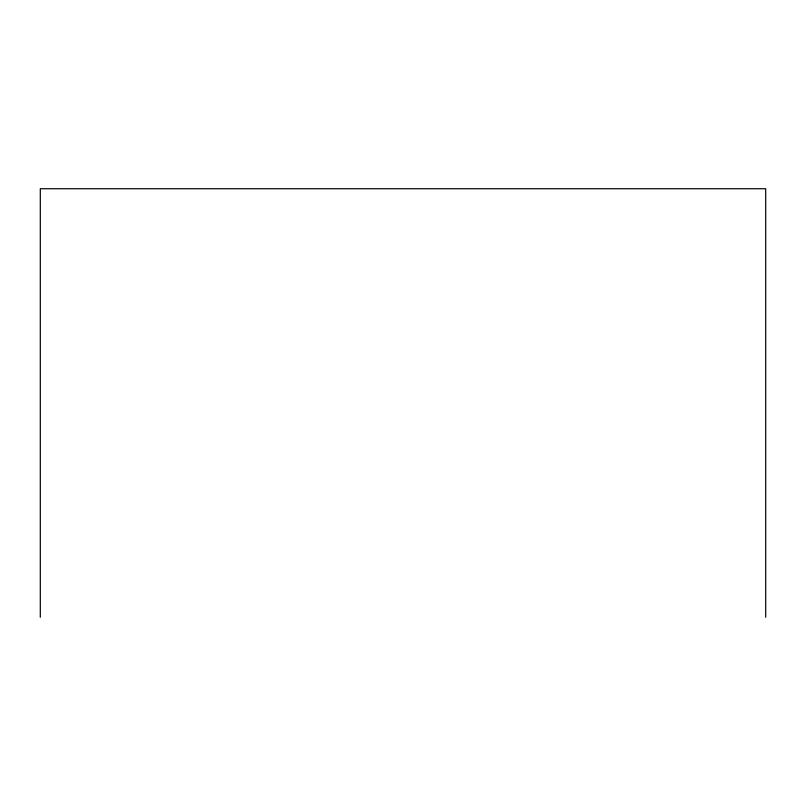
<?xml version="1.0" encoding="UTF-8"?>
<svg xmlns="http://www.w3.org/2000/svg" width="806" height="806" viewBox="0 0 806 806"><rect width="100%" height="100%" fill="white"/><g stroke="black" fill="none" stroke-linecap="round" stroke-linejoin="round"><path stroke-width="1.21" d="M765.7 617.265L765.7 188.735L40.3 188.735L40.3 617.265"/></g></svg>
